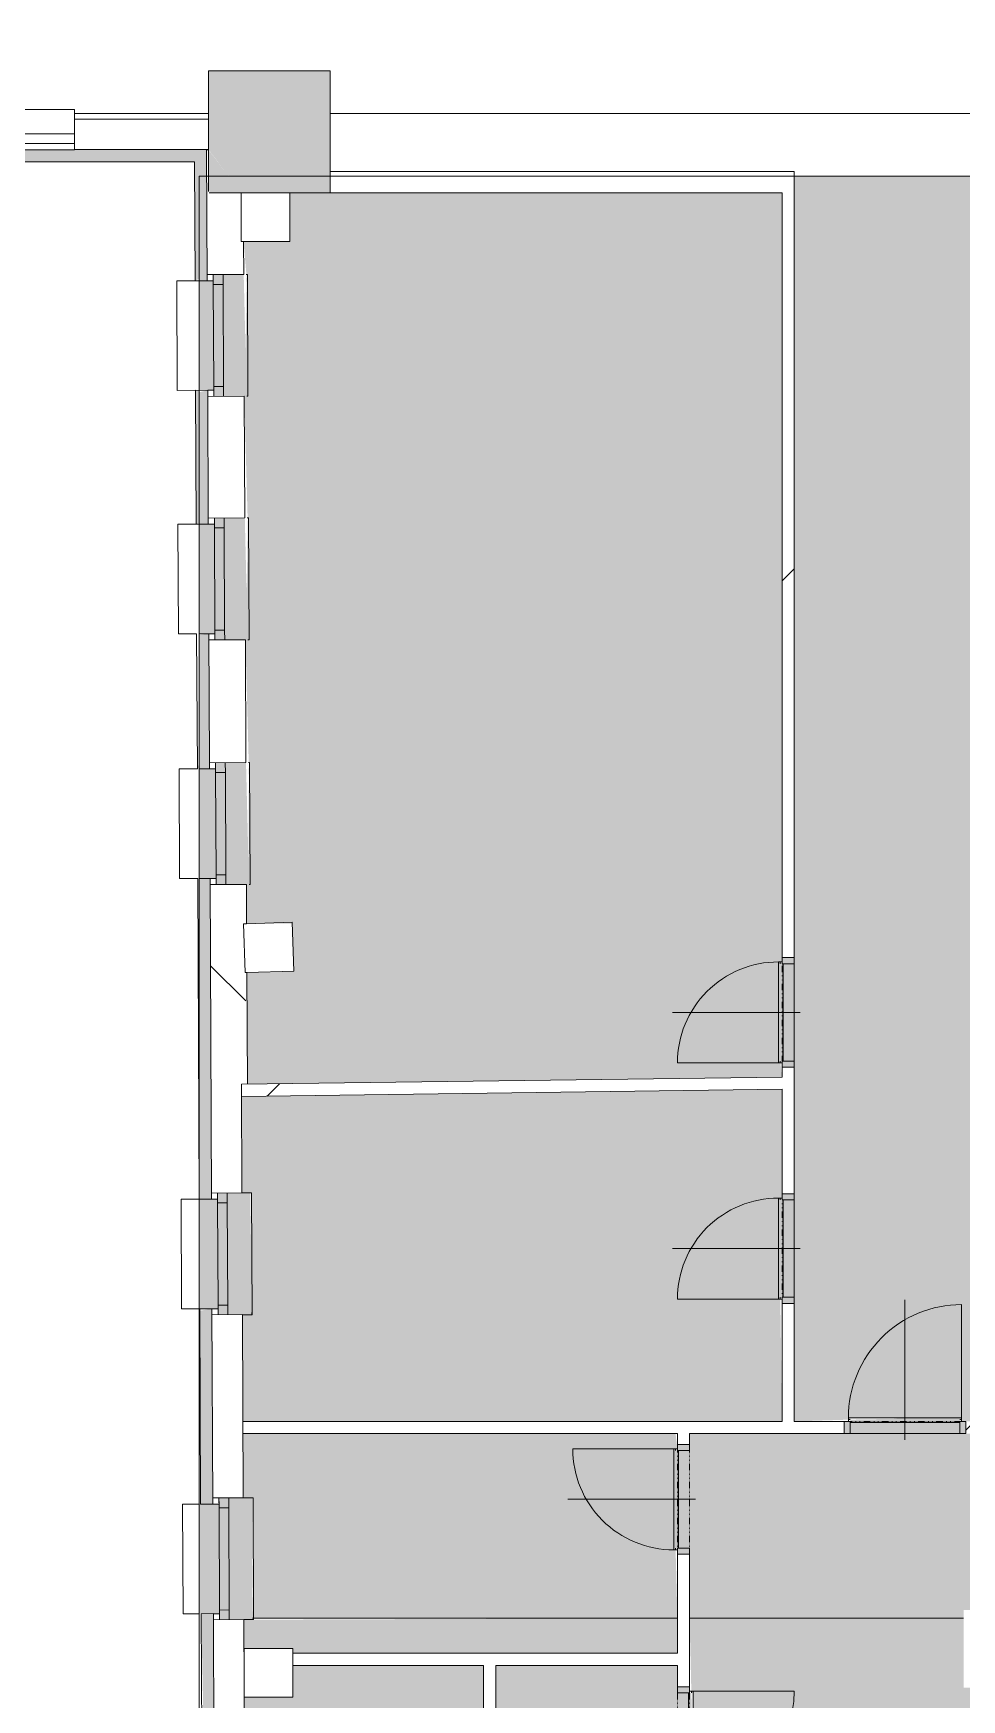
# Model space of a CAD drawing. Header units: millimetres. Extents: x -17526 to 472153, y -45352 to 20466.
# Drawn here: x 69983 to 77611, y -17908 to -4219 of the extents above; entities that cross this region are included whole.
import ezdxf

# ---------------------------------------------------------------- set-up
doc = ezdxf.new("R2010")
doc.units = ezdxf.units.MM
doc.linetypes.add('Čerchovaná se dvěma tečkami', pattern=[2.59, 1, -0.53, 0, -0.53, 0, -0.53])
for name, color, linetype, lineweight in [('A-DETL-GENF', 92, 'Continuous', 9), ('A-DETL-THIN', 151, 'Continuous', 9), ('A-DOOR', 31, 'Continuous', 9), ('A-DOOR-FRAM', 31, 'Continuous', 9), ('A-FLOR', 192, 'Continuous', 9), ('A-GENM', 13, 'Continuous', 9), ('A-GLAZ', 151, 'Continuous', 9), ('A-WALL', 113, 'Continuous', 9), ('A-WALL-PATT', 111, 'Continuous', 9), ('Q-SPCQ', 91, 'Continuous', 9), ('S-COLS', 52, 'Continuous', 9)]:
    doc.layers.add(name, color=color, linetype=linetype, lineweight=lineweight)
pattern_1 = [(45, (0, 0), (-4242.64, 4242.64), [])]
pattern_2 = [(45, (0, 0), (-7184.2, 7184.2), []), (45, (2874, 0), (-7184.2, 7184.2), []), (45, (8621, 0), (-4310.5, 10057.9), [4064, -2032, 67.06, -1964.94])]
pattern_3 = [(315.27, (71438, -11889.6), (5721, 5774), []), (270.265, (74172.5, -21035), (5773.9, -5720.7), [1016, -10478.7]), (315.265, (74177, -22051), (5720.7, 5774), [1016, -7112]), (0.265, (74899, -22766), (5720.7, 5773.9), [1016, -10478.7]), (45.265, (75915, -22761), (-5774, 5720.7), [1016, -7112]), (270.265, (76625.3, -21023.6), (5773.9, -5720.7), [1016, -10478.7]), (315.265, (75904, -20308.5), (5720.7, 5774), [1016, -7112]), (0.265, (74887.6, -20313), (5720.7, 5773.9), [1016, -10478.7]), (45.265, (74172.5, -21035), (-5774, 5720.7), [1016, -7112]), (315.265, (77566.5, -23682.6), (5720.7, 5774), [2032, -6096])]

# ---------------------------------------------------------------- blocks, each defined once
blk = doc.blocks.new('DVERE_1k_oblozka - DD03_01_800x1970_koupelna-V5-Mapka _ závislý 3')
at = {"layer": 'A-DOOR'}
h = blk.add_hatch(color=151, dxfattribs=at)
h.paths.add_polyline_path([(-450, -53), (-400, -53), (-400, 47), (-450, 47)])
h.paths.add_polyline_path([(400, 47), (400, -53), (450, -53), (450, 47)])
blk.add_hatch(color=151, dxfattribs=at).paths.add_polyline_path([(-415, 77), (-400, 37), (400, 47), (415, 77), (-180, 77)])
for p, q in [((-415, 47), (-415, 907)), ((0, -103), (0, 947)), ((-400, 47), (-450, 47)), ((-450, 47), (-450, -53)), ((415, 77), (-415, 77)), ((-415, 77), (-415, 62)), ((-415, 62), (-400, 62)), ((-400, -53), (-400, 47)), ((-400, 37), (400, 37)), ((305, 77), (-305, 77)), ((400, 62), (415, 62)), ((450, 47), (400, 47)), ((400, 47), (400, -53)), ((415, 62), (415, 77)), ((415, 77), (415, 47)), ((450, -53), (450, 47)), ((-450, -53), (-400, -53)), ((400, -53), (450, -53))]:
    blk.add_line(p, q, dxfattribs=at)
at = {"layer": 'A-DOOR', "linetype": 'Čerchovaná se dvěma tečkami'}
for p, q in [((-400, 47), (400, 47)), ((-400, -53), (400, -53))]:
    blk.add_line(p, q, dxfattribs=at)
at = {"layer": 'A-DOOR'}
blk.add_arc((-415, 77), 830, 360, 90, dxfattribs=at)
at = {"layer": 'A-DOOR-FRAM'}
for p, q in [((-400, 47), (-450, 47)), ((-400, -53), (-400, 47)), ((400, 47), (400, -53)), ((400, 47), (450, 47)), ((-450, -53), (-400, -53)), ((450, -53), (400, -53))]:
    blk.add_line(p, q, dxfattribs=at)
blk = doc.blocks.new('DVERE_1k_oblozka - DD03_01_800x1970_koupelna-V19-Mapka _ závislý 3')
at = {"layer": 'A-DOOR'}
h = blk.add_hatch(color=151, dxfattribs=at)
h.paths.add_polyline_path([(450, -53), (450, 47), (400, 47), (400, -53)])
h.paths.add_polyline_path([(-400, -53), (-400, 47), (-450, 47), (-450, -53)])
blk.add_hatch(color=151, dxfattribs=at).paths.add_polyline_path([(415, 77), (-400, 62), (-400, 37), (400, 47), (400, 62)])
for p, q in [((-415, 47), (-415, 907)), ((0, -103), (0, 947)), ((-400, 47), (-450, 47)), ((-450, 47), (-450, -53)), ((415, 77), (-415, 77)), ((-415, 77), (-415, 62)), ((-415, 62), (-400, 62)), ((-400, -53), (-400, 47)), ((-400, 37), (400, 37)), ((305, 77), (-305, 77)), ((400, 62), (415, 62)), ((450, 47), (400, 47)), ((400, 47), (400, -53)), ((415, 62), (415, 77)), ((415, 77), (415, 47)), ((450, -53), (450, 47)), ((-450, -53), (-400, -53)), ((400, -53), (450, -53))]:
    blk.add_line(p, q, dxfattribs=at)
at = {"layer": 'A-DOOR', "linetype": 'Čerchovaná se dvěma tečkami'}
for p, q in [((-400, 47), (400, 47)), ((-400, -53), (400, -53))]:
    blk.add_line(p, q, dxfattribs=at)
at = {"layer": 'A-DOOR'}
blk.add_arc((-415, 77), 830, 360, 90, dxfattribs=at)
at = {"layer": 'A-DOOR-FRAM'}
for p, q in [((-400, 47), (-450, 47)), ((-400, -53), (-400, 47)), ((400, 47), (400, -53)), ((400, 47), (450, 47)), ((-450, -53), (-400, -53)), ((450, -53), (400, -53))]:
    blk.add_line(p, q, dxfattribs=at)
blk = doc.blocks.new('DVERE_1k_oblozka - DD03_01_800x1970_koupelna-1549510-Mapka _ závislý 3')
at = {"layer": 'A-DOOR'}
h = blk.add_hatch(color=151, dxfattribs=at)
h.paths.add_polyline_path([(450, -47), (450, 53), (400, 53), (400, -47)])
h.paths.add_polyline_path([(-400, -47), (-400, 53), (-450, 53), (-450, -47)])
blk.add_hatch(color=151, dxfattribs=at).paths.add_polyline_path([(415, -77), (400, -37), (-400, -47), (-415, -77), (318, -77)])
for p, q in [((-450, 53), (-400, 53)), ((-450, -47), (-450, 53)), ((-400, 53), (-400, -47)), ((0, 103), (0, -947)), ((400, 53), (450, 53)), ((400, -47), (400, 53)), ((450, 53), (450, -47)), ((-400, -47), (-450, -47)), ((-415, -47), (-415, -907)), ((-415, -62), (-400, -62)), ((-415, -77), (-415, -62)), ((415, -77), (-415, -77)), ((-400, -37), (400, -37)), ((305, -77), (-305, -77)), ((450, -47), (400, -47)), ((400, -62), (415, -62)), ((415, -77), (415, -47)), ((415, -62), (415, -77))]:
    blk.add_line(p, q, dxfattribs=at)
at = {"layer": 'A-DOOR', "linetype": 'Čerchovaná se dvěma tečkami'}
for p, q in [((-400, 53), (400, 53)), ((-400, -47), (400, -47))]:
    blk.add_line(p, q, dxfattribs=at)
at = {"layer": 'A-DOOR'}
blk.add_arc((-415, -77), 830, 270, 0, dxfattribs=at)
at = {"layer": 'A-DOOR-FRAM'}
for p, q in [((-450, 53), (-400, 53)), ((-400, 53), (-400, -47)), ((400, -47), (400, 53)), ((450, 53), (400, 53)), ((-400, -47), (-450, -47)), ((400, -47), (450, -47))]:
    blk.add_line(p, q, dxfattribs=at)
blk = doc.blocks.new('DVERE_1k_oblozka - DD03_01_900x1970_koupelna-V21-Mapka _ závislý 3')
at = {"layer": 'A-DOOR'}
h = blk.add_hatch(color=151, dxfattribs=at)
h.paths.add_polyline_path([(450, 53), (450, -47), (500, -47), (500, 53)])
h.paths.add_polyline_path([(-450, 53), (-500, 53), (-500, -47), (-450, -47)])
blk.add_hatch(color=151, dxfattribs=at).paths.add_polyline_path([(-450, -37), (-465, -77), (450, -62), (450, -37), (-302, -37)])
for p, q in [((-500, 53), (-450, 53)), ((-500, -47), (-500, 53)), ((-450, 53), (-450, -47)), ((0, 103), (0, -1047)), ((450, 53), (500, 53)), ((450, -47), (450, 53)), ((500, 53), (500, -47)), ((-450, -47), (-500, -47)), ((-465, -47), (-465, -1007)), ((-465, -62), (-450, -62)), ((-465, -77), (-465, -62)), ((465, -77), (-465, -77)), ((-450, -37), (450, -37)), ((355, -77), (-355, -77)), ((500, -47), (450, -47)), ((450, -62), (465, -62)), ((465, -77), (465, -47)), ((465, -62), (465, -77))]:
    blk.add_line(p, q, dxfattribs=at)
at = {"layer": 'A-DOOR', "linetype": 'Čerchovaná se dvěma tečkami'}
for p, q in [((-450, 53), (450, 53)), ((-450, -47), (450, -47))]:
    blk.add_line(p, q, dxfattribs=at)
at = {"layer": 'A-DOOR'}
blk.add_arc((-465, -77), 930, 270, 0, dxfattribs=at)
at = {"layer": 'A-DOOR-FRAM'}
for p, q in [((-500, 53), (-450, 53)), ((-450, 53), (-450, -47)), ((450, -47), (450, 53)), ((500, 53), (450, 53)), ((-450, -47), (-500, -47)), ((450, -47), (500, -47))]:
    blk.add_line(p, q, dxfattribs=at)
blk = doc.blocks.new('OKNO_1k_nadsvetlik - OKNO_1k_nadsvetlik_1000 x 1500-1969505-Mapka _ závislý 3')
at = {"layer": 'A-GLAZ'}
h = blk.add_hatch(color=256, dxfattribs=at)
h.paths.add_polyline_path([(500, -75), (499, 5), (420, 5), (420, -75), (499, -75)])
h.paths.add_polyline_path([(-420, -75), (-420, 5), (-500, 5), (-500, -75)])
blk.add_hatch(color=256, dxfattribs=at).paths.add_polyline_path([(420, -75), (420, 5), (-420, 5), (-420, -75), (233, -75)])
for p, q in [((-500, 5), (-420, 5)), ((420, 5), (-420, 5)), ((-420, 5), (-420, -75)), ((420, 5), (500, 5)), ((420, -75), (420, 5)), ((-500, -75), (-450, -75)), ((-420, -75), (-500, -75)), ((-450, -75), (-450, -125)), ((-420, -75), (420, -75)), ((500, -75), (420, -75)), ((450, -75), (500, -75)), ((450, -125), (450, -75))]:
    blk.add_line(p, q, dxfattribs=at)
blk = doc.blocks.new('parapet s nosem_vnitní - parapet s nosem_vnitní-1280358-Mapka _ závislý 3')
at = {"layer": 'A-GENM'}
for points in [[(500, 0), (500, 190), (-500, 190), (-499, 0), (499, 0)], [(500, 190), (500, 195), (234, 190)]]:
    blk.add_hatch(color=151, dxfattribs=at).paths.add_polyline_path(points)
for p, q in [((500, 200), (-500, 200)), ((-500, 200), (-500, 190)), ((500, 200), (-500, 200)), ((-500, 120), (-500, 190)), ((500, 190), (500, 200)), ((500, 190), (500, 120))]:
    blk.add_line(p, q, dxfattribs=at)
blk = doc.blocks.new('parapet_ext - parapet_ext-1802137-Mapka _ závislý 3')
at = {"layer": 'Q-SPCQ'}
blk.add_hatch(color=151, dxfattribs=at).paths.add_polyline_path([(450, -165), (450, 0), (-450, 0), (-450, -161), (450, -165)])
for p, q in [((-450, -300), (-450, -161)), ((450, -165), (450, -300)), ((450, -300), (-450, -300))]:
    blk.add_line(p, q, dxfattribs=at)
blk = doc.blocks.new('OKNO_1k_nadsvetlik - OKNO_1k_nadsvetlik_1000 x 1500-V45-Mapka _ závislý 3')
at = {"layer": 'A-GLAZ'}
h = blk.add_hatch(color=256, dxfattribs=at)
h.paths.add_polyline_path([(500, -75), (499, 5), (420, 5), (420, -75), (499, -75)])
h.paths.add_polyline_path([(-420, -75), (-420, 5), (-500, 5), (-500, -75)])
blk.add_hatch(color=256, dxfattribs=at).paths.add_polyline_path([(420, 5), (-420, 5), (-420, -75), (420, -75)])
h = blk.add_hatch(dxfattribs=at)
h.set_pattern_fill('FP_68', color=256, style=0, pattern_type=2)
h.set_pattern_definition([(89.735, (-14576.7, -71507.3), (-1718.106, 3007.98), [2000, -4000]), (149.735, (-14567.5, -69507.3), (-3464.04, 16.066), [2000, -4000]), (29.735, (-14567.5, -69507.3), (1745.933, 2991.913), [2000, -4000])])
h.paths.add_polyline_path([(500, -125), (499, -75), (450, -75), (467, -125), (499, -125)])
h.paths.add_polyline_path([(-450, -125), (-450, -75), (-500, -75), (-500, -125), (-451, -125)])
for p, q in [((-500, 5), (-420, 5)), ((420, 5), (-420, 5)), ((-420, 5), (-420, -75)), ((420, 5), (500, 5)), ((420, -75), (420, 5)), ((-500, -75), (-450, -75)), ((-420, -75), (-500, -75)), ((-450, -75), (-450, -125)), ((-420, -75), (420, -75)), ((500, -75), (420, -75)), ((450, -75), (500, -75)), ((450, -125), (450, -75))]:
    blk.add_line(p, q, dxfattribs=at)
blk = doc.blocks.new('parapet s nosem_vnitní - parapet s nosem_vnitní-V46-Mapka _ závislý 3')
at = {"layer": 'A-GENM'}
for points in [[(500, 0), (500, 190), (-500, 190), (-499, 0), (499, 0)], [(500, 190), (500, 195), (468, 190)]]:
    blk.add_hatch(color=151, dxfattribs=at).paths.add_polyline_path(points)
for p, q in [((500, 200), (-500, 200)), ((-500, 200), (-500, 190)), ((500, 200), (-500, 200)), ((-500, 120), (-500, 190)), ((500, 190), (500, 200)), ((500, 190), (500, 120))]:
    blk.add_line(p, q, dxfattribs=at)
blk = doc.blocks.new('parapet_ext - parapet_ext-V47-Mapka _ závislý 3')
at = {"layer": 'Q-SPCQ'}
blk.add_hatch(color=151, dxfattribs=at).paths.add_polyline_path([(450, -154), (450, 0), (-450, 0), (-450, -149), (450, -154)])
for p, q in [((-450, -300), (-450, -150)), ((450, -154), (450, -300)), ((450, -300), (-450, -300))]:
    blk.add_line(p, q, dxfattribs=at)
blk = doc.blocks.new('OKNO_1k_nadsvetlik - OKNO_1k_nadsvetlik_1000 x 1500-1969475-Mapka _ závislý 3')
at = {"layer": 'A-GLAZ'}
h = blk.add_hatch(color=256, dxfattribs=at)
h.paths.add_polyline_path([(500, -100), (499, -20), (420, -20), (420, -100), (499, -100)])
h.paths.add_polyline_path([(-420, -100), (-420, -20), (-500, -20), (-500, -100)])
blk.add_hatch(color=256, dxfattribs=at).paths.add_polyline_path([(420, -20), (-420, -20), (-420, -100), (420, -100)])
for p, q in [((-500, -20), (-420, -20)), ((-500, -100), (-450, -100)), ((-420, -100), (-500, -100)), ((-450, -100), (-450, -150)), ((420, -20), (-420, -20)), ((-420, -20), (-420, -100)), ((-420, -100), (420, -100)), ((420, -20), (500, -20)), ((420, -100), (420, -20)), ((500, -100), (420, -100)), ((450, -100), (500, -100)), ((450, -150), (450, -100))]:
    blk.add_line(p, q, dxfattribs=at)
blk = doc.blocks.new('parapet s nosem_vnitní - parapet s nosem_vnitní-V48-Mapka _ závislý 3')
at = {"layer": 'A-GENM'}
for points in [[(500, 190), (500, 195), (-500, 190)], [(500, 0), (500, 190), (-500, 170), (-499, 0), (499, 0)]]:
    blk.add_hatch(color=151, dxfattribs=at).paths.add_polyline_path(points)
for p, q in [((500, 200), (-500, 200)), ((-500, 200), (-500, 190)), ((500, 200), (-500, 200)), ((500, 190), (500, 200))]:
    blk.add_line(p, q, dxfattribs=at)
blk = doc.blocks.new('parapet_ext - parapet_ext-V49-Mapka _ závislý 3')
at = {"layer": 'Q-SPCQ'}
blk.add_hatch(color=151, dxfattribs=at).paths.add_polyline_path([(450, -137), (450, 0), (-450, 0), (-450, -133), (450, -137)])
for p, q in [((-450, -300), (-450, -150)), ((450, -150), (450, -300)), ((450, -300), (-450, -300))]:
    blk.add_line(p, q, dxfattribs=at)
blk = doc.blocks.new('OKNO_1k_nadsvetlik - OKNO_1k_nadsvetlik_1000 x 1500-V50-Mapka _ závislý 3')
at = {"layer": 'A-GLAZ'}
h = blk.add_hatch(color=256, dxfattribs=at)
h.paths.add_polyline_path([(500, -100), (499, -20), (420, -20), (420, -100), (499, -100)])
h.paths.add_polyline_path([(-420, -100), (-420, -20), (-500, -20), (-500, -100)])
blk.add_hatch(color=256, dxfattribs=at).paths.add_polyline_path([(420, -20), (-420, -20), (-420, -100), (420, -100)])
for p, q in [((-500, -20), (-420, -20)), ((-500, -100), (-450, -100)), ((-420, -100), (-500, -100)), ((-450, -100), (-450, -150)), ((420, -20), (-420, -20)), ((-420, -20), (-420, -100)), ((-420, -100), (420, -100)), ((420, -20), (500, -20)), ((420, -100), (420, -20)), ((500, -100), (420, -100)), ((450, -100), (500, -100)), ((450, -150), (450, -100))]:
    blk.add_line(p, q, dxfattribs=at)
blk = doc.blocks.new('parapet_ext - parapet_ext-V51-Mapka _ závislý 3')
at = {"layer": 'Q-SPCQ'}
blk.add_hatch(color=151, dxfattribs=at).paths.add_polyline_path([(450, -128), (450, 0), (-450, 0), (-450, -124), (450, -128)])
for p, q in [((-450, -300), (-450, -150)), ((450, -150), (450, -300)), ((450, -300), (-450, -300))]:
    blk.add_line(p, q, dxfattribs=at)
blk = doc.blocks.new('OKNO_1k_nadsvetlik - OKNO_1k_nadsvetlik_1000 x 1500-V52-Mapka _ závislý 3')
at = {"layer": 'A-GLAZ'}
h = blk.add_hatch(color=256, dxfattribs=at)
h.paths.add_polyline_path([(500, -100), (499, -20), (420, -20), (420, -100), (499, -100)])
h.paths.add_polyline_path([(-420, -100), (-420, -20), (-500, -20), (-500, -100)])
blk.add_hatch(color=256, dxfattribs=at).paths.add_polyline_path([(420, -20), (-420, -20), (-420, -100), (420, -100)])
for p, q in [((-500, -20), (-420, -20)), ((-500, -100), (-450, -100)), ((-420, -100), (-500, -100)), ((-450, -100), (-450, -150)), ((420, -20), (-420, -20)), ((-420, -20), (-420, -100)), ((-420, -100), (420, -100)), ((420, -20), (500, -20)), ((420, -100), (420, -20)), ((500, -100), (420, -100)), ((450, -100), (500, -100)), ((450, -150), (450, -100))]:
    blk.add_line(p, q, dxfattribs=at)
blk = doc.blocks.new('parapet_ext - parapet_ext-V53-Mapka _ závislý 3')
at = {"layer": 'Q-SPCQ'}
blk.add_hatch(color=151, dxfattribs=at).paths.add_polyline_path([(450, -119), (450, 0), (-450, 0), (-450, -115), (450, -119)])
for p, q in [((-450, -300), (-450, -150)), ((450, -150), (450, -300)), ((450, -300), (-450, -300))]:
    blk.add_line(p, q, dxfattribs=at)
blk = doc.blocks.new('OKNO_2k_ - OKNO_2k_1900x1400-1963744-Mapka _ závislý 3')
at = {"layer": 'A-GLAZ'}
for p, q in [((-950, 126), (950, 126)), ((-950, 75), (-950, 126)), ((950, 75), (-950, 75)), ((-950, 75), (950, 75)), ((-950, -5), (-950, 75)), ((950, 126), (950, 75)), ((950, 75), (950, -5)), ((950, -5), (-950, -5))]:
    blk.add_line(p, q, dxfattribs=at)
blk = doc.blocks.new('parapet s nosem_vnitní - parapet s nosem_vnitní-1349022-Mapka _ závislý 3')
at = {"layer": 'A-GENM'}
for p, q in [((-950, -190), (-950, 0)), ((950, 0), (950, -190)), ((-950, -190), (-950, -200)), ((-950, -200), (950, -200)), ((-950, -200), (950, -200)), ((950, -200), (950, -190))]:
    blk.add_line(p, q, dxfattribs=at)
blk = doc.blocks.new('Betonový čtvercový sloup - 400 x 400-V118-Mapka _ závislý 3')
at = {"layer": 'S-COLS'}
h = blk.add_hatch(dxfattribs=at)
h.set_pattern_fill('FP_112', color=256, style=0, pattern_type=2)
h.set_pattern_definition([(45, (-71915, 17688), (-7184.2, 7184.2), []), (45, (-69042, 17688), (-7184.2, 7184.2), []), (45, (-63294, 17688), (-4310.5, 10057.9), [4064, -2032, 67.06, -1964.94])])
h.paths.add_polyline_path([(-200, -200), (200, -200), (200, 200), (-200, 200)])
for p, q in [((200, 200), (-200, 200)), ((-200, 200), (-200, -200)), ((200, -200), (200, 200)), ((-200, -200), (200, -200))]:
    blk.add_line(p, q, dxfattribs=at)

msp = doc.modelspace()

# ---------------------------------------------------------------- hatches: boundary and pattern name
at = {"layer": 'A-DETL-GENF'}
h = msp.add_hatch(color=151, dxfattribs=at)
h.paths.add_polyline_path([(77598, -23537), (77598, -23437), (75544, -23436), (75495, -23331), (74767, -23154), (75827, -22659), (75099, -22483), (75050, -22377), (73337, -22377), (73337, -23531), (77440, -23537)])
h.paths.add_polyline_path([(52787, -23449), (53491, -23449), (53476, -23166), (53461, -23166), (53476, -22266), (53491, -22251), (53491, -21375), (53271, -21375), (53271, -21125), (53491, -21125), (53491, -19774), (53241, -19774), (53241, -19524), (53490, -19524), (53456, -18120), (53414, -17412), (52625, -17441), (52622, -17444), (51725, -17434), (51722, -17426), (50845, -17457), (50842, -17459), (49945, -17454), (49942, -17442), (48747, -17456), (48747, -19580), (49780, -19580), (51257, -21056), (51257, -23449), (51887, -23449), (51887, -23374), (52787, -23379)])
h.paths.add_polyline_path([(53747, -21566), (54117, -21566), (54117, -19130), (53741, -19114), (53741, -21566)])
h.paths.add_polyline_path([(54317, -21566), (54333, -21566), (54317, -21526)])
h.paths.add_polyline_path([(95207, -20315), (96140, -20315), (96140, -17928), (91514, -17928), (91514, -19075), (94484, -19075), (94484, -19175), (93889, -19176), (93945, -19296), (94464, -19422), (94464, -19640), (93579, -20061), (94394, -20259), (94420, -20315), (94450, -20315)])
h.paths.add_polyline_path([(58351, -20291), (58336, -20151), (58321, -20151), (58336, -19551), (58351, -19536), (58351, -19114), (55501, -19114), (55559, -19238), (56386, -19461), (55501, -19873), (55501, -20109), (56024, -20237), (56049, -20291), (57247, -20291)])
h.paths.add_polyline_path([(58449, -20151), (58451, -20151), (58449, -19551), (58361, -19551), (58361, -20151), (58426, -20151)])
h.paths.add_polyline_path([(59476, -18728), (59712, -18728), (59712, -18608), (58612, -18608), (58612, -18728), (58702, -18728)])
h.paths.add_polyline_path([(59762, -18528), (59762, -18432), (57270, -18442), (57270, -18478), (58562, -18478), (58562, -18528), (59712, -18528)])
h.paths.add_polyline_path([(60012, -18478), (60377, -18477), (60377, -18432), (60012, -18432)])
h.paths.add_polyline_path([(67497, -18478), (68447, -18477), (68447, -18432), (67447, -18432), (67447, -18477), (67497, -18477)])
h.paths.add_polyline_path([(70027, -18478), (70189, -18477), (70189, -18432), (69547, -18432), (69547, -18477), (69777, -18478)])
h.paths.add_polyline_path([(71347, -18478), (71368, -18455), (71347, -18432), (71239, -18432), (71239, -18477), (71289, -18478)])
h.paths.add_polyline_path([(65737, -18478), (66347, -18477), (66347, -18432), (65347, -18432), (65347, -18477), (65397, -18478)])
h.paths.add_polyline_path([(61951, -18478), (62147, -18477), (62147, -18432), (61477, -18432), (61477, -18477), (61801, -18478)])
h.paths.add_polyline_path([(53732, -18478), (53767, -18478), (53767, -16846), (53747, -16846), (53747, -17196), (53659, -17196), (53724, -18472), (53724, -18478)])
h.paths.add_polyline_path([(54342, -18478), (57020, -18478), (57012, -17225), (54017, -17225), (54017, -18478), (54333, -18478)])
h.paths.add_polyline_path([(64197, -18478), (64197, -18477), (64247, -18477), (64247, -18432), (63247, -18432), (63247, -18477), (63297, -18478)])
h.paths.add_polyline_path([(95175, -17238), (96390, -17238), (96390, -17143), (95274, -17143), (95275, -17238), (95207, -17238)])
h.paths.add_polyline_path([(94973, -16893), (94523, -16893), (94523, -16493), (94972, -16493), (94972, -16613)])
h.paths.add_polyline_path([(91545, -17238), (94975, -17238), (94967, -15305), (91564, -15317), (91575, -15516), (91590, -15516), (91561, -16317), (91546, -16317), (91530, -17238)])
h.paths.add_polyline_path([(77440, -17238), (77627, -17238), (77627, -17170), (78146, -17170), (78142, -15722), (75375, -15722), (75375, -15862), (75285, -15862), (75285, -16662), (75375, -16662), (75375, -17238), (76933, -17238)])
h.paths.add_polyline_path([(71788, -17238), (75275, -17238), (75260, -16662), (75245, -16662), (75260, -15862), (75275, -15847), (75260, -15722), (71706, -15722), (71713, -16250), (71783, -16251), (71788, -17238)])
h.paths.add_polyline_path([(91414, -17238), (91430, -17238), (91464, -16315), (91536, -16315), (91536, -15516), (91460, -15515), (91461, -15317), (90132, -15322), (90129, -13417), (90219, -13417), (90218, -12617), (90128, -12617), (90124, -9897), (90214, -9897), (90213, -9097), (90123, -9097), (90119, -6517), (90209, -6517), (90208, -5717), (90118, -5717), (90116, -4805), (89842, -4820), (89842, -4835), (89042, -4820), (89027, -4805), (88539, -4805), (88538, -7501), (88924, -7494), (88931, -7894), (88511, -7901), (88510, -10505), (88918, -10491), (88932, -10891), (88483, -10907), (88504, -11225), (88510, -11225), (88497, -13225), (88477, -13225), (88496, -14215), (88503, -14215), (88489, -16215), (88469, -16215), (88489, -16493), (88932, -16493), (88932, -16893), (88467, -16893), (88469, -17238), (91309, -17238)])
h.paths.add_polyline_path([(71347, -16302), (71358, -16301), (71347, -16301)])
h.paths.add_polyline_path([(78140, -15622), (78141, -15622), (78137, -15215), (78015, -15216), (78020, -14216), (78137, -14215), (78131, -13220), (78009, -13220), (78014, -12221), (78131, -12220), (78128, -11931), (77710, -11933), (77708, -11533), (78128, -11531), (78121, -11220), (78002, -11221), (78007, -10221), (78124, -10220), (78118, -9215), (77996, -9215), (78001, -8216), (78118, -8215), (78107, -7215), (77990, -7216), (77995, -6216), (78112, -6215), (78107, -5950), (77709, -5950), (77709, -5392), (76235, -5392), (76235, -15622), (76695, -15607), (76695, -15592), (77595, -15607), (77610, -15622), (78137, -15622)])
h.paths.add_polyline_path([(72826, -15622), (76135, -15622), (76120, -14602), (76105, -14602), (76120, -13802), (76135, -13787), (76135, -12893), (71693, -12952), (71701, -13745), (71772, -13745), (71767, -14745), (71701, -14746), (71706, -15622)])
h.paths.add_polyline_path([(90231, -15201), (94967, -15185), (94953, -14407), (94835, -14408), (94844, -12408), (94956, -12407), (94953, -11717), (90226, -11717), (90244, -12616), (90258, -12617), (90243, -13417), (90229, -13417), (90229, -13467)])
h.paths.add_polyline_path([(88174, -14214), (88174, -14214), (88175, -13578)])
h.paths.add_polyline_path([(71743, -12852), (76135, -12793), (76120, -12662), (76105, -12662), (76120, -11862), (76135, -11847), (76135, -5528), (72092, -5528), (72092, -5928), (71710, -5928), (71734, -6200), (71737, -6200), (71721, -7200), (71716, -7201), (71744, -8200), (71746, -8200), (71730, -9200), (71726, -9201), (71753, -10210), (71755, -10210), (71750, -11210), (71735, -11211), (71738, -11534), (72111, -11534), (72123, -11922), (71738, -11935), (71741, -12442)])
h.paths.add_polyline_path([(94543, -11617), (94543, -10497), (94953, -10497), (94940, -10407), (94819, -10408), (94828, -8408), (94940, -8407), (94939, -8217), (90221, -8217), (90239, -9096), (90253, -9097), (90238, -9897), (90224, -9897), (90239, -11617), (91238, -11617), (91238, -11017), (91558, -11017), (91558, -11617), (93363, -11617)])
h.paths.add_polyline_path([(88182, -11224), (88182, -11224), (88183, -10907)])
h.paths.add_polyline_path([(78324, -10220), (78324, -10220), (78324, -10171)])
h.paths.add_polyline_path([(78318, -8215), (78318, -8215), (78317, -7901)])
h.paths.add_polyline_path([(88190, -8214), (88190, -8214), (88191, -7901)])
h.paths.add_polyline_path([(94939, -8117), (94928, -7407), (94807, -7408), (94816, -5408), (94928, -5407), (94925, -4805), (90216, -4805), (90234, -5716), (90248, -5717), (90233, -6517), (90219, -6517), (90226, -8117), (94529, -8117), (94529, -7517), (94936, -7517), (94938, -7901)])
h.paths.add_polyline_path([(78312, -6215), (78312, -6215), (78311, -5950)])
h.paths.add_polyline_path([(89872, -4705), (94925, -4705), (94924, -4398), (94796, -4398), (94804, -2398), (94916, -2397), (94911, -1905), (94524, -1906), (94523, -1466), (92103, -1498), (92102, -1504), (90103, -1495), (90102, -1483), (88955, -1489), (88955, -1897), (88547, -1899), (88547, -4705), (89842, -4705)])
at = {"layer": 'A-FLOR'}
h = msp.add_hatch(color=151, dxfattribs=at)
h.paths.add_polyline_path([(69940, -30077), (70430, -30077), (70430, -29899), (71630, -29907), (71630, -30077), (71740, -30077), (71740, -29536), (72140, -29536), (72140, -24894), (71350, -24909), (71347, -24924), (70550, -24909), (70535, -24894), (69940, -24894), (69940, -29907)])
h.paths.add_polyline_path([(63015, -30047), (63250, -30047), (63250, -29897), (65650, -29907), (65650, -30047), (65744, -30042), (65744, -29677), (65994, -29677), (65994, -26755), (64257, -25177), (64160, -25192), (64160, -25207), (63260, -25192), (63245, -25177), (63028, -25177), (63016, -29474)])
h.paths.add_polyline_path([(54250, -30047), (54250, -29902), (55150, -29907), (55150, -30047), (55450, -30047), (55450, -29899), (56650, -29907), (56650, -30047), (56951, -30047), (56951, -23684), (56233, -23708), (56228, -23718), (55328, -23703), (55328, -23693), (54161, -23700), (54161, -23970), (53741, -23970), (53741, -24139), (53820, -24139), (53811, -25639), (53741, -25639), (53741, -29536), (54141, -29536), (54160, -30047)])
h.paths.add_polyline_path([(62865, -30047), (62865, -25177), (62630, -25192), (62630, -25207), (61730, -25192), (61715, -25177), (61680, -25177), (61667, -25177), (59851, -26630), (59891, -29677), (60251, -29677), (60251, -29897), (62650, -29907), (62650, -30047), (62865, -30047)])
h.paths.add_polyline_path([(57101, -30047), (57250, -30047), (57250, -29897), (59650, -29907), (59650, -30047), (59740, -30042), (59700, -26558), (61489, -25127), (61291, -24955), (61270, -24943), (60666, -24296), (60666, -24274), (60251, -23844), (60251, -23917), (59851, -23917), (59849, -23667), (57101, -23699), (57101, -29907)])
h.paths.add_polyline_path([(66144, -30047), (66240, -30042), (66240, -29847), (69840, -29847), (69840, -23687), (66137, -23687), (66137, -23937), (65737, -23937), (65737, -23710), (65208, -24290), (65198, -24312), (64568, -24933), (64552, -24937), (64408, -25102), (66144, -26688), (66144, -30042)])
h.paths.add_polyline_path([(95610, -28719), (95740, -28719), (95740, -28319), (96140, -28319), (96140, -25308), (91709, -25276), (91724, -25291), (90809, -25267), (90794, -25252), (90125, -25252), (90125, -28719), (90190, -28719), (90190, -28640), (92590, -28649), (92590, -28719), (93190, -28719), (93190, -28642), (94390, -28649), (94390, -28719), (94710, -28719), (94710, -28644), (95610, -28649)])
h.paths.add_polyline_path([(83600, -28719), (83725, -28719), (83725, -28319), (84125, -28339), (84125, -28719), (84240, -28719), (84240, -28640), (86640, -28649), (86640, -28719), (86700, -28719), (86700, -25759), (86840, -25759), (86835, -24859), (86700, -24859), (86700, -24282), (86727, -24282), (85888, -23477), (85976, -23368), (85335, -22753), (85238, -22854), (85061, -22684), (83730, -22684), (83730, -22434), (83350, -22434), (83350, -22294), (82550, -22294), (82550, -22434), (81505, -22434), (81505, -22294), (80705, -22294), (80705, -22434), (80320, -22434), (80320, -22684), (80025, -22684), (80025, -28590), (83600, -28599)])
h.paths.add_polyline_path([(89725, -28719), (89725, -28319), (89975, -28319), (89975, -24432), (86850, -24432), (86865, -24859), (86880, -24859), (86865, -25759), (86850, -25774), (86850, -28719), (87140, -28719), (87140, -28640), (89540, -28649), (89540, -28719)])
h.paths.add_polyline_path([(79400, -28719), (79925, -28719), (79925, -23677), (79309, -23682), (79323, -23697), (78508, -23668), (78493, -23653), (78128, -23652), (78128, -23957), (77700, -23957), (77690, -26068), (77690, -28319), (78090, -28339), (78090, -28719), (78200, -28719), (78200, -28642), (79400, -28649)])
h.paths.add_polyline_path([(91709, -25251), (91711, -25111), (96140, -25158), (96140, -24364), (96061, -24364), (96070, -22864), (96140, -22864), (96140, -22684), (95740, -22684), (95739, -22468), (91697, -22421), (91522, -22682), (91524, -22692), (90946, -23402), (90930, -23405), (90125, -24439), (90125, -25094), (90811, -25102), (90811, -25242), (91709, -25251)])
h.paths.add_polyline_path([(72400, -25069), (72400, -24889), (77590, -24889), (77587, -23647), (72240, -23647), (72240, -24889), (72390, -24894), (72397, -25019)])
h.paths.add_polyline_path([(63210, -25027), (64268, -25016), (65696, -23537), (69640, -23537), (69640, -23167), (69940, -23167), (69940, -24794), (72140, -24794), (72140, -23937), (71740, -23937), (71740, -23527), (73337, -23527), (73337, -22377), (76977, -22377), (76978, -21817), (78037, -21817), (78030, -23437), (77598, -23437), (77598, -23537), (78510, -23553), (78510, -23643), (79309, -23643), (79310, -23567), (79925, -23567), (79925, -22684), (79900, -22684), (79900, -22234), (80320, -22234), (80320, -22284), (80705, -22269), (80705, -22254), (81505, -22269), (81520, -22284), (82550, -22269), (82550, -22254), (83350, -22269), (83365, -22284), (84130, -22284), (84130, -22534), (85121, -22534), (85352, -22735), (85374, -22735), (86002, -23358), (86002, -23379), (86943, -24282), (90057, -24282), (90842, -23303), (90952, -23360), (91469, -22668), (91381, -22582), (91532, -22355), (91538, -21754), (91628, -21754), (91628, -20955), (91547, -20954), (91548, -20380), (91514, -20379), (91514, -19226), (91489, -19226), (91489, -19175), (91414, -19175), (91399, -18955), (91384, -18955), (91399, -18355), (91414, -18340), (91414, -17238), (88466, -17238), (88465, -17408), (87440, -17408), (87440, -17535), (86240, -17528), (86240, -17408), (86001, -17408), (86026, -20311), (85240, -20303), (85240, -20201), (84440, -20201), (84440, -20311), (81040, -20332), (79990, -20354), (79990, -20188), (79600, -20188), (79600, -20098), (78800, -20098), (78800, -20188), (77760, -20188), (77753, -17808), (77627, -17808), (77627, -17238), (75375, -17238), (75390, -17852), (75405, -17852), (75390, -18652), (75375, -18667), (75390, -19775), (75405, -19775), (75390, -20375), (75375, -20390), (75375, -20657), (73272, -20657), (73272, -20281), (73124, -20296), (73124, -20311), (72524, -20296), (72509, -20281), (72109, -20281), (72109, -21508), (71460, -21526), (71457, -21538), (70857, -21523), (70842, -21508), (69130, -21526), (69142, -21538), (68527, -21523), (68512, -21508), (68377, -21526), (68377, -21748), (67513, -21748), (67513, -21658), (66613, -21658), (66613, -21748), (63423, -21748), (61801, -20301), (61801, -18728), (61527, -18728), (61527, -18805), (60327, -18798), (60327, -18728), (60251, -18728), (60251, -20626), (60161, -20626), (60161, -21426), (60251, -21426), (60251, -21716), (55331, -21716), (55328, -22136), (53741, -22136), (53741, -22266), (53501, -22266), (53512, -23166), (53741, -23166), (53747, -23552), (55327, -23544), (55331, -23683), (56228, -23678), (56228, -23538), (58122, -23527), (58122, -23363), (58346, -23362), (58347, -23526), (60251, -23517), (60251, -23628), (61601, -25027), (63028, -25027)])
h.paths.add_polyline_path([(89740, -22689), (89740, -22289), (90140, -22289), (90125, -22689), (90057, -22689)])
h.paths.add_polyline_path([(91697, -22421), (91696, -22389), (91684, -22401)])
h.paths.add_polyline_path([(95740, -22318), (95740, -22284), (96140, -22270), (96140, -20426), (94623, -20479), (91653, -20443), (91668, -20950), (91677, -20956), (91653, -21755), (91638, -21771), (91638, -22270), (95724, -22318)])
h.paths.add_polyline_path([(66598, -21648), (66613, -21633), (66613, -21618), (67513, -21633), (67528, -21648), (68277, -21648), (68277, -18728), (67497, -18728), (67497, -18805), (66297, -18798), (66297, -18728), (66137, -18728), (66137, -19128), (65737, -19128), (65737, -18728), (65397, -18728), (65397, -18805), (64197, -18798), (64197, -18728), (63297, -18728), (63297, -18805), (62097, -18798), (62097, -18728), (61951, -18728), (61951, -20233), (63480, -21598), (66268, -21618), (66268, -21648), (66563, -21648)])
h.paths.add_polyline_path([(60151, -21566), (60136, -21426), (60121, -21426), (60136, -20626), (60151, -20611), (60151, -19128), (59851, -19128), (59851, -18728), (58451, -18728), (58451, -20311), (58476, -20311), (58476, -20412), (58451, -20412), (58451, -21566)])
h.paths.add_polyline_path([(69127, -21498), (69142, -21408), (69927, -21408), (69927, -19988), (69127, -20003), (69127, -20018), (68527, -20003), (68512, -19988), (68377, -20003), (68377, -21408), (68527, -21408), (68527, -21498), (68718, -21498)])
h.paths.add_polyline_path([(71347, -21498), (71457, -21498), (71457, -21408), (71602, -21408), (71589, -19988), (71457, -20003), (71457, -20018), (70857, -20003), (70842, -19988), (70027, -19988), (70027, -21408), (70857, -21408), (70857, -21498)])
h.paths.add_polyline_path([(72029, -21408), (72009, -20281), (71702, -20281), (71702, -21408), (72009, -21408)])
h.paths.add_polyline_path([(74277, -20557), (75275, -20557), (75275, -20375), (75365, -20375), (75365, -19775), (75275, -19775), (75275, -19337), (74277, -19337), (74292, -19792), (74307, -19792), (74292, -20392), (74277, -20402), (74277, -20442)])
h.paths.add_polyline_path([(74177, -20557), (74177, -20392), (74267, -20392), (74267, -19792), (74177, -19792), (74177, -19337), (73372, -19337), (73372, -20557)])
h.paths.add_polyline_path([(94623, -20379), (96140, -20315), (94426, -20329), (94450, -20377)])
h.paths.add_polyline_path([(72524, -20271), (73124, -20271), (73124, -20181), (73272, -20181), (73272, -19237), (73682, -19237), (73682, -17627), (72115, -17627), (72115, -17888), (71716, -17888), (71740, -18728), (72240, -18728), (72240, -18867), (72375, -18867), (72390, -20181), (72524, -20181)])
h.paths.add_polyline_path([(80110, -20231), (82036, -20191), (82036, -17408), (81752, -17408), (81752, -17535), (80552, -17528), (80552, -17408), (79952, -17408), (79952, -17535), (78752, -17528), (78752, -17408), (78250, -17408), (78250, -20088), (78800, -20073), (78800, -20058), (79600, -20073), (79615, -20088), (80110, -20088), (80110, -20191)])
h.paths.add_polyline_path([(85290, -20191), (85666, -20191), (85667, -20053), (85850, -20051), (85826, -17408), (85610, -17408), (85610, -17535), (84410, -17528), (84410, -17408), (84089, -17408), (84089, -17808), (83689, -17808), (83689, -17408), (83560, -17408), (83560, -17535), (82360, -17528), (82360, -17408), (82136, -17408), (82136, -20191), (84440, -20176), (84440, -20161), (85240, -20176), (85255, -20191)])
h.paths.add_polyline_path([(72275, -20181), (72275, -18967), (72240, -18967), (72240, -19138), (71740, -19138), (71720, -18967), (71520, -18967), (71520, -18728), (71289, -18733), (71289, -18805), (70139, -18798), (70139, -18728), (70027, -18728), (70027, -19888), (71702, -19888), (71702, -20181), (72209, -20181)])
h.paths.add_polyline_path([(69157, -19888), (69777, -19888), (69777, -18728), (69597, -18728), (69597, -18805), (68397, -18798), (68377, -19888), (69127, -19888)])
h.paths.add_polyline_path([(74277, -19237), (75275, -19237), (75275, -18652), (75365, -18652), (75365, -17852), (75275, -17852), (75275, -17627), (73782, -17627), (73782, -19237), (74177, -19237)])
h.paths.add_polyline_path([(54333, -19114), (58351, -19105), (58351, -19072), (54317, -19114)])
h.paths.add_polyline_path([(91514, -18955), (91514, -18355), (91424, -18355), (91424, -18955)])
h.paths.add_polyline_path([(54161, -18911), (58351, -18872), (58351, -18728), (54161, -18730), (54161, -18910)])
h.paths.add_polyline_path([(96140, -17928), (96140, -17888), (95740, -17888), (95740, -17488), (91514, -17488), (91514, -17928), (95740, -17928)])
h.paths.add_polyline_path([(90126, -17888), (89726, -17866), (89726, -17488), (90126, -17488), (90126, -17880)])
h.paths.add_polyline_path([(72115, -17527), (75275, -17527), (75275, -17238), (71713, -17251), (71715, -17488), (72115, -17488)])
at = {"layer": 'A-WALL'}
for points in [[(71588, -5392), (71692, -5528), (71588, -5392)], [(76145, -12662), (76235, -12662), (76231, -11862), (76145, -11862), (76145, -12606)], [(76145, -14602), (76235, -14602), (76231, -13802), (76145, -13802), (76145, -14546)], [(77595, -15722), (77595, -15632), (76695, -15632), (76695, -15722), (77500, -15722)]]:
    msp.add_hatch(color=151, dxfattribs=at).paths.add_polyline_path(points)
at = {"layer": 'A-WALL-PATT'}
h = msp.add_hatch(dxfattribs=at)
h.set_pattern_fill('FP_25', color=256, angle=45, style=0, pattern_type=2)
h.set_pattern_definition([(45, (71420.5, -5174), (-5747, 5747), []), (360, (80578.4, -2482), (5747.4, 5747.4), [1016, -10478.7]), (45, (81594.4, -2482), (-5747.4, 5747.4), [1016, -7112]), (90, (82313, -1764), (-5747.4, 5747.4), [1016, -10478.7]), (135, (82313, -748), (-5747.4, -5747.4), [1016, -7112]), (360, (80578.4, -29.4), (5747.4, 5747.4), [1016, -10478.7]), (45, (79860, -748), (-5747.4, 5747.4), [1016, -7112]), (90, (79860, -1764), (-5747.4, 5747.4), [1016, -10478.7]), (135, (80578.4, -2482), (-5747.4, -5747.4), [1016, -7112]), (45, (83242, 899.4), (-5747.4, 5747.4), [2032, -6096])])
h.paths.add_polyline_path([(71422, -5174), (71407, -4924), (70322, -4924), (70322, -5174), (71407, -5174)])
h.paths.add_polyline_path([(68422, -5174), (68422, -4924), (65449, -4924), (65449, -5174), (66099, -5174)])
msp.add_hatch(color=256, dxfattribs=at).paths.add_polyline_path([(71407, -5274), (71407, -5274), (71407, -5174), (65449, -5174), (65449, -5274), (71357, -5274)])
h = msp.add_hatch(color=41, dxfattribs=at)
h.paths.add_polyline_path([(71347, -13797), (71347, -13791), (71347, -13746)])
h.paths.add_polyline_path([(71331, -10262), (71347, -10253), (71330, -10211)])
h.paths.add_polyline_path([(71321, -8252), (71347, -8239), (71347, -7152), (71316, -7152), (71321, -8201)])
h.paths.add_polyline_path([(71312, -6252), (71347, -6234), (71364, -5392), (71408, -5392), (71407, -5274), (71307, -5274), (71312, -6201)])
h = msp.add_hatch(dxfattribs=at)
h.set_pattern_fill('FP_78', color=256, angle=45, style=0, pattern_type=2)
h.set_pattern_definition(pattern_3)
h.paths.add_polyline_path([(71408, -5392), (71422, -5392), (71407, -5274)])
h = msp.add_hatch(color=253, dxfattribs=at)
h.paths.add_polyline_path([(71463, -18478), (71469, -18478), (71463, -17201), (71363, -17202), (71389, -18478), (71419, -18478)])
h.paths.add_polyline_path([(71358, -16302), (71458, -16301), (71451, -14696), (71351, -14713), (71358, -16251)])
h.paths.add_polyline_path([(71347, -13797), (71447, -13796), (71435, -11161), (71347, -11168), (71347, -13797)])
h.paths.add_polyline_path([(71347, -10262), (71431, -10261), (71425, -9151), (71347, -9163), (71347, -10253)])
h.paths.add_polyline_path([(71347, -8252), (71421, -8251), (71416, -7151), (71347, -7167), (71347, -8239)])
h.paths.add_polyline_path([(71347, -6252), (71412, -6251), (71408, -5392), (71347, -5392), (71347, -6234)])
h = msp.add_hatch(dxfattribs=at)
h.set_pattern_fill('FP_78', color=256, angle=45, style=0, pattern_type=2)
h.set_pattern_definition(pattern_3)
h.paths.add_polyline_path([(71443, -12856), (71743, -12852), (71724, -11935), (71724, -11535), (71736, -11534), (71724, -11210), (71435, -11211), (71441, -12442)])
h.paths.add_polyline_path([(71430, -10211), (71730, -10210), (71726, -9200), (71426, -9201), (71430, -10210)])
h.paths.add_polyline_path([(71421, -8201), (71721, -8200), (71716, -7200), (71416, -7201), (71420, -7901)])
h.paths.add_polyline_path([(71412, -6201), (71712, -6200), (71692, -5528), (71422, -5518), (71410, -5928)])
h = msp.add_hatch(dxfattribs=at)
h.set_pattern_fill('FP_4', color=256, style=0, pattern_type=2)
h.set_pattern_definition(pattern_1)
h.paths.add_polyline_path([(76235, -15622), (76235, -14652), (76135, -14652), (76135, -15622)])
h.paths.add_polyline_path([(76135, -13752), (76235, -13752), (76235, -12712), (76135, -12712), (76135, -13429)])
h.paths.add_polyline_path([(76235, -11812), (76235, -5528), (76135, -5528), (76135, -11812)])
h = msp.add_hatch(dxfattribs=at)
h.set_pattern_fill('FP_30', color=256, angle=45, style=0, pattern_type=2)
h.set_pattern_definition([(315.27, (71469, -18666), (5721, 5774), []), (270.265, (74204, -27811), (5773.9, -5720.7), [1016, -10478.7]), (315.265, (74208.6, -28827), (5720.7, 5774), [1016, -7112]), (0.265, (74930.3, -29542), (5720.7, 5773.9), [1016, -10478.7]), (45.265, (75946, -29537), (-5774, 5720.7), [1016, -7112]), (270.265, (76656.7, -27799.6), (5773.9, -5720.7), [1016, -10478.7]), (315.265, (75935, -27084.6), (5720.7, 5774), [1016, -7112]), (0.265, (74919, -27089), (5720.7, 5773.9), [1016, -10478.7]), (45.265, (74204, -27811), (-5774, 5720.7), [1016, -7112]), (315.265, (77598, -30458.6), (5720.7, 5774), [2032, -6096])])
h.paths.add_polyline_path([(71617, -18728), (71720, -18728), (71713, -17250), (71463, -17251), (71470, -18728), (71520, -18728)])
h.paths.add_polyline_path([(71458, -16251), (71708, -16250), (71701, -14745), (71451, -14746), (71456, -15722)])
h.paths.add_polyline_path([(71447, -13746), (71697, -13745), (71693, -12852), (71443, -12856), (71443, -12952)])
h = msp.add_hatch(dxfattribs=at)
h.set_pattern_fill('FP_4', color=256, style=0, pattern_type=2)
h.set_pattern_definition(pattern_1)
h.paths.add_polyline_path([(71693, -12952), (76135, -12893), (76135, -12793), (71693, -12852)])
h = msp.add_hatch(dxfattribs=at)
h.set_pattern_fill('FP_4', color=256, style=0, pattern_type=2)
h.set_pattern_definition(pattern_1)
h.paths.add_polyline_path([(77645, -15722), (78142, -15722), (78141, -15622), (77645, -15622), (77645, -15672)])
h.paths.add_polyline_path([(72826, -15722), (76645, -15722), (76645, -15622), (71705, -15622), (71706, -15722)])
at = {"layer": 'S-COLS'}
h = msp.add_hatch(color=256, dxfattribs=at)
h.paths.add_polyline_path([(72349, -5392), (72422, -5392), (72422, -4528), (71422, -4528), (71424, -5176), (71588, -5392), (72092, -5392)])
h.paths.add_polyline_path([(71588, -5392), (71422, -5176), (71422, -5392)])
h = msp.add_hatch(color=133, dxfattribs=at)
h.paths.add_polyline_path([(71692, -5528), (71588, -5392), (71422, -5392), (71429, -5528)])
h.paths.add_polyline_path([(72092, -5528), (72422, -5528), (72422, -5392), (71588, -5392), (71692, -5528)])
h = msp.add_hatch(dxfattribs=at)
h.set_pattern_fill('FP_61', color=256, style=0, pattern_type=2)
h.set_pattern_definition(pattern_2)
h.paths.add_polyline_path([(72092, -5928), (72092, -5528), (71692, -5528), (71710, -5928)])
h = msp.add_hatch(dxfattribs=at)
h.set_pattern_fill('FP_61', color=256, style=0, pattern_type=2)
h.set_pattern_definition(pattern_2)
h.paths.add_polyline_path([(71724, -11935), (72123, -11922), (72110, -11522), (71710, -11535), (71724, -11935)])

# ---------------------------------------------------------------- linework, layer by layer
at = {"layer": 'A-DETL-THIN'}
for p, q in [((78403, -5392), (71347, -5392)), ((71347, -5392), (71347, -18432))]:
    msp.add_line(p, q, dxfattribs=at)
at = {"layer": 'A-FLOR'}
for p, q in [((70322, -4877), (71422, -4877)), ((72422, -4877), (77711, -4877)), ((75275, -17238), (71783, -17238)), ((77627, -17238), (75375, -17238))]:
    msp.add_line(p, q, dxfattribs=at)
at = {"layer": 'A-WALL'}
for p, q in [((71422, -4924), (70322, -4924)), ((71422, -5174), (71422, -4924)), ((71422, -5174), (70322, -5174)), ((71422, -5176), (71407, -5176)), ((71407, -5176), (71412, -6251)), ((71422, -5518), (71422, -5176)), ((65349, -5274), (71307, -5274)), ((76235, -5353), (72422, -5353)), ((72422, -5353), (72422, -5528)), ((76235, -11812), (76235, -5353)), ((71692, -5528), (71429, -5528)), ((71692, -5928), (71692, -5528)), ((72422, -5528), (76135, -5528)), ((76135, -5528), (76135, -11812)), ((71710, -5928), (71692, -5928)), ((71712, -6200), (71710, -5928)), ((71412, -6201), (71712, -6200)), ((71416, -7151), (71421, -8251)), ((71716, -7200), (71416, -7201)), ((71721, -8200), (71716, -7200)), ((71421, -8201), (71721, -8200)), ((71425, -9151), (71430, -10211)), ((71726, -9200), (71426, -9201)), ((71730, -10210), (71726, -9200)), ((71430, -10211), (71730, -10210)), ((71735, -11210), (71435, -11211)), ((71736, -11534), (71735, -11210)), ((71710, -11535), (71736, -11534)), ((71724, -11935), (71710, -11535)), ((76235, -11862), (76235, -12662)), ((71738, -11935), (71724, -11935)), ((71743, -12852), (71738, -11935)), ((76135, -12712), (76135, -12793)), ((76235, -13752), (76235, -12712)), ((76135, -12793), (71693, -12852)), ((71697, -13745), (71693, -12852)), ((71693, -12952), (76135, -12893)), ((76135, -12893), (76135, -13752)), ((71447, -13746), (71697, -13745)), ((76235, -13802), (76235, -14602)), ((71451, -14696), (71458, -16301)), ((71701, -14745), (71451, -14746)), ((71708, -16250), (71701, -14745)), ((76135, -14652), (76135, -15622)), ((76235, -15622), (76235, -14652)), ((76135, -15622), (71705, -15622)), ((71706, -15722), (75275, -15722)), ((75275, -15722), (75275, -15812)), ((75375, -15722), (76645, -15722)), ((75375, -15812), (75375, -15722)), ((76645, -15622), (76235, -15622)), ((77595, -15722), (76695, -15722)), ((71458, -16251), (71708, -16250)), ((75275, -16712), (75275, -17527)), ((75375, -17802), (75375, -16712)), ((71463, -17201), (71463, -17251)), ((71713, -17250), (71463, -17251)), ((71715, -17782), (71713, -17250)), ((75275, -17527), (72115, -17527)), ((72115, -17627), (73682, -17627)), ((73682, -17627), (73682, -19237)), ((73782, -17627), (75275, -17627)), ((73782, -19237), (73782, -17627)), ((75275, -17627), (75275, -17802)), ((71720, -18728), (71716, -17888))]:
    msp.add_line(p, q, dxfattribs=at)
at = {"layer": 'A-WALL', "color": 63}
for p, q in [((71407, -5176), (71407, -5174)), ((71312, -6252), (71412, -6251)), ((71416, -7151), (71316, -7152)), ((71321, -8252), (71421, -8251)), ((71425, -9151), (71347, -9152)), ((71347, -10262), (71431, -10261)), ((71431, -10261), (71430, -10211)), ((71435, -11161), (71347, -11162)), ((71447, -13796), (71435, -11161)), ((71347, -13797), (71447, -13796)), ((71451, -14696), (71351, -14697)), ((71351, -14697), (71358, -16302)), ((71358, -16302), (71458, -16301)), ((71463, -17201), (71363, -17202)), ((71363, -17202), (71368, -18455)), ((71469, -18478), (71463, -17251))]:
    msp.add_line(p, q, dxfattribs=at)
at = {"layer": 'A-WALL', "color": 40}
for p, q in [((71307, -5274), (71312, -6252)), ((71316, -7152), (71321, -8252)), ((71325, -9152), (71331, -10262)), ((71335, -11162), (71347, -13797))]:
    msp.add_line(p, q, dxfattribs=at)
at = {"layer": 'S-COLS'}
for p, q in [((72422, -4528), (71422, -4528)), ((71422, -4528), (71422, -4924)), ((72422, -5353), (72422, -4528)), ((71422, -4924), (71422, -5174)), ((71422, -5174), (71422, -5176)), ((71422, -5176), (71422, -5392)), ((71422, -5392), (71422, -5518)), ((72422, -5392), (72422, -5353)), ((72422, -5528), (72422, -5392)), ((71429, -5528), (71692, -5528)), ((71692, -5528), (72092, -5528)), ((72092, -5528), (71692, -5528)), ((71692, -5528), (71692, -5928)), ((72092, -5528), (72422, -5528)), ((72092, -5928), (72092, -5528)), ((71692, -5928), (71710, -5928)), ((71710, -5928), (72092, -5928)), ((71736, -11534), (71710, -11535)), ((71710, -11535), (71724, -11935)), ((72110, -11522), (71736, -11534)), ((72123, -11922), (72110, -11522)), ((71724, -11935), (71738, -11935)), ((71738, -11935), (72123, -11922))]:
    msp.add_line(p, q, dxfattribs=at)

# ---------------------------------------------------------------- block references
at = {"layer": 'A-DOOR'}
for name, p, rotation in [('DVERE_1k_oblozka - DD03_01_800x1970_koupelna-V5-Mapka _ závislý 3', (76182, -12262), 90), ('DVERE_1k_oblozka - DD03_01_800x1970_koupelna-V5-Mapka _ závislý 3', (76182, -14202), 90), ('DVERE_1k_oblozka - DD03_01_900x1970_koupelna-V21-Mapka _ závislý 3', (77145, -15669), 180), ('DVERE_1k_oblozka - DD03_01_800x1970_koupelna-1549510-Mapka _ závislý 3', (75322, -16262), 270), ('DVERE_1k_oblozka - DD03_01_800x1970_koupelna-V19-Mapka _ závislý 3', (75328, -18252), 270)]:
    msp.add_blockref(name, p, dxfattribs=dict(at, rotation=rotation))
at = {"layer": 'A-GENM'}
for name, p, rotation in [('parapet s nosem_vnitní - parapet s nosem_vnitní-1349022-Mapka _ závislý 3', (69372, -5044), 180), ('parapet s nosem_vnitní - parapet s nosem_vnitní-V48-Mapka _ závislý 3', (71544, -6701), 270.2650340237805), ('parapet s nosem_vnitní - parapet s nosem_vnitní-V48-Mapka _ závislý 3', (71553, -8701), 270.2650340237805), ('parapet s nosem_vnitní - parapet s nosem_vnitní-V48-Mapka _ závislý 3', (71563, -10711), 270.2650340237805), ('parapet s nosem_vnitní - parapet s nosem_vnitní-V46-Mapka _ závislý 3', (71579, -14246), 270.2650340237805), ('parapet s nosem_vnitní - parapet s nosem_vnitní-1280358-Mapka _ závislý 3', (71591, -16751), 270.2650340237805)]:
    msp.add_blockref(name, p, dxfattribs=dict(at, rotation=rotation))
at = {"layer": 'A-GLAZ'}
for name, p, rotation in [('OKNO_2k_ - OKNO_2k_1900x1400-1963744-Mapka _ závislý 3', (69372, -5049), 180), ('OKNO_1k_nadsvetlik - OKNO_1k_nadsvetlik_1000 x 1500-V52-Mapka _ závislý 3', (71564, -6701), 270.2650340237805), ('OKNO_1k_nadsvetlik - OKNO_1k_nadsvetlik_1000 x 1500-V50-Mapka _ závislý 3', (71573, -8701), 270.2650340237805), ('OKNO_1k_nadsvetlik - OKNO_1k_nadsvetlik_1000 x 1500-1969475-Mapka _ závislý 3', (71583, -10711), 270.2650340237805), ('OKNO_1k_nadsvetlik - OKNO_1k_nadsvetlik_1000 x 1500-V45-Mapka _ závislý 3', (71574, -14246), 270.2650340237805), ('OKNO_1k_nadsvetlik - OKNO_1k_nadsvetlik_1000 x 1500-1969505-Mapka _ závislý 3', (71586, -16751), 270.2650340237805)]:
    msp.add_blockref(name, p, dxfattribs=dict(at, rotation=rotation))
at = {"layer": 'Q-SPCQ', "rotation": 270.2650340237805}
for name, p in [('parapet_ext - parapet_ext-V53-Mapka _ závislý 3', (71464, -6701)), ('parapet_ext - parapet_ext-V51-Mapka _ závislý 3', (71473, -8701)), ('parapet_ext - parapet_ext-V49-Mapka _ závislý 3', (71483, -10711)), ('parapet_ext - parapet_ext-V47-Mapka _ závislý 3', (71499, -14246)), ('parapet_ext - parapet_ext-1802137-Mapka _ závislý 3', (71511, -16751))]:
    msp.add_blockref(name, p, dxfattribs=at)
at = {"layer": 'S-COLS'}
msp.add_blockref('Betonový čtvercový sloup - 400 x 400-V118-Mapka _ závislý 3', (71915, -17688), dxfattribs=at)

doc.saveas('drawing.dxf')
